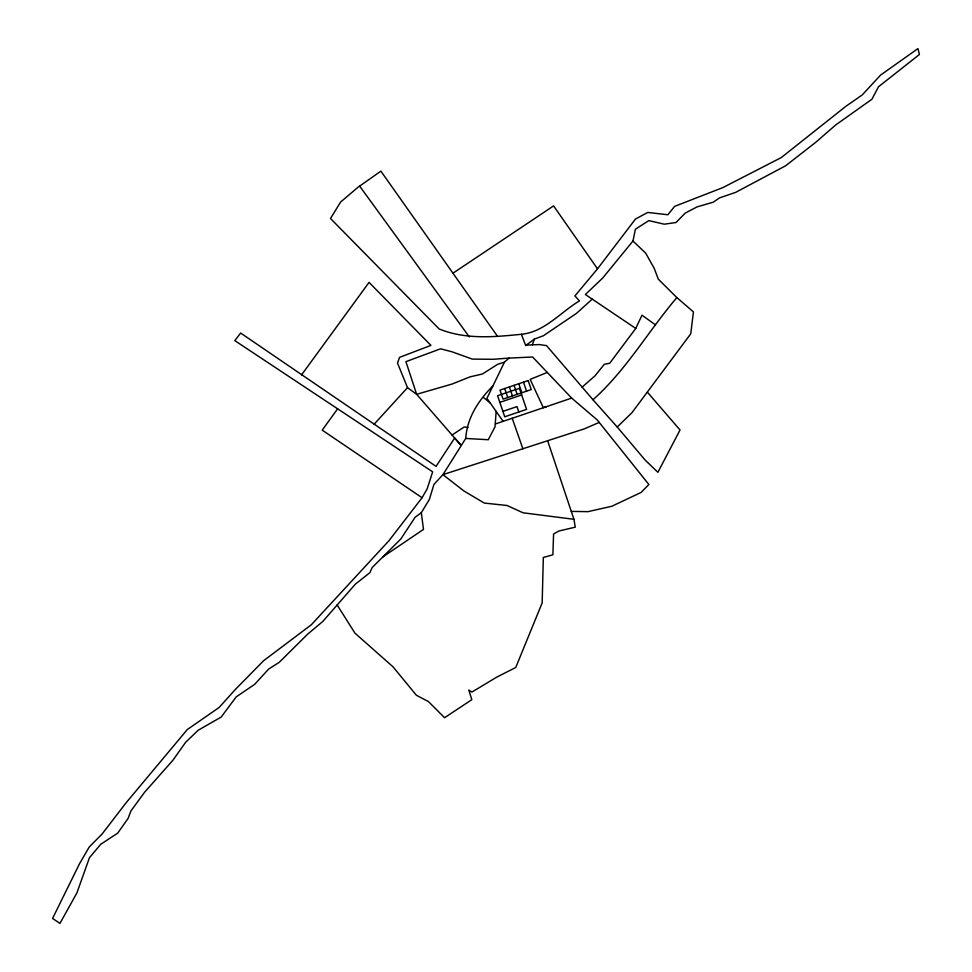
<?xml version="1.0" encoding="UTF-8"?>
<svg xmlns="http://www.w3.org/2000/svg" width="972" height="972" viewBox="0 0 972 972"><rect width="100%" height="100%" fill="white"/><g stroke="black" fill="none" stroke-linecap="round" stroke-linejoin="round"><path stroke-width="1.46" d="M301.563 374.888L369.056 282.39L430.924 345.388L399.577 357.368L397.499 363.042L407.523 387.67L416.648 394.304L460.922 445.2L454.665 438.02L436.063 466.378L240.643 333.044L234.799 340.613L432.662 471.833L427.206 488.77L422.079 497.737L388.824 540.869L311.38 624.717L263.631 660.705L235.783 689.014L219.04 707.555L187.329 729.522L126.214 802.641L102.109 834L89.303 846.904L79.546 863.671L52.573 918.431L59.96 923.4L76.885 892.952L89.46 857.693L100.784 844.243L117.721 833.126L128.073 818.436L130.941 810.915L144.707 792.107L172.882 760.298L185.579 742.365L198.179 730.239L221.179 717.081L236.184 696.912L254.713 684.3L268.649 669.052L279.171 662.382L307.577 634.218L322.801 621.46L355.339 584.16L369.907 572.666L372.142 567.563L400.829 538.998L415.117 517.238L421.313 512.718L429.32 499.511L433.937 484.421L442.928 474.64L465.734 438.445L488.284 439.733L495.027 426.817L496.157 411.435M465.734 438.445C467.107 417.51 478.601 400.33 492.998 385.787M582.143 387.135L595.131 375.69L604.341 364.269L609.687 363.273L635.761 328.427L585.375 294.516L602.64 278.089L632.966 241.032L635.409 229.198L648.81 220.62L664.289 224.192L675.99 222.515L685.26 213.075L697.203 206.829L713.266 202.188L719.584 197.863L735.695 192.347L785.704 165.738L815.873 142.204L835.689 124.963L871.92 99.253L878.506 86.775L919.427 54.468L917.957 48.6L880.559 75.111L862.31 94.879L845.774 106.385L781.281 157.573L722.791 187.632L674.665 206.343L667.886 214.763L647.717 212.443L635.469 219.052L597.513 268.843L574.938 295.901L579.446 300.919C560.504 312.219 544.502 332.072 521.429 334.283C493.788 337.041 465.527 339.738 439.125 328.949L330.504 218.506L340.577 202.079L357.854 187.377L380.878 171.133L497.482 336.263M532.364 344.841L534.345 339.119L543.36 335.765L576.59 313.288L592.264 299.084M635.761 328.427L642.006 315.195L655.541 324.915M571.281 511.394L587.89 511.661L611.777 506.278L641.034 492.476L648.871 484.506L597.27 419.977L571.645 398.095L532.607 356.991L509.049 358.097L504.432 362.167L486.936 398.313L503.132 421.35M337.624 408.823L322.23 430.146L422.079 497.737M647.376 392.153L680.036 430.001L657.886 472.307L645.116 460.048L617.232 427.012L631.934 412.711L690.752 333.809L693.449 311.939L676.852 297.578L658.336 279.207L654.192 268.321L645.687 253.145L632.966 241.032M676.852 297.578C648.263 331.209 626.114 370.259 592.981 399.759L617.232 427.012M373.831 424.545L407.523 387.67M534.345 339.119L525.67 345.522L521.429 334.283M382.834 556.92L423.488 529.4L421.313 512.718M452.952 273.205L553.59 205.894L597.513 268.843M452.065 435.031L464.215 426.975L468.067 427.425M599.226 422.407L584.391 428.834L442.928 474.64L463.79 490.884L484.323 503.071L506.995 505.489L523.058 512.791L573.93 519.303L575.266 527.164L559.022 530.967L553.578 533.968L552.886 554.805L543.336 557.466L542.169 602.883L515.755 667.485L496.741 677.132L471.894 692.064L468.808 690.011L471.833 699.67L444.569 717.725L428.494 701.602L416.356 695.235L393.077 666.877L354.95 633.149L337.175 604.985M547.26 372.422L530.177 379.396L543.348 407.73L571.645 398.095M546.616 406.612L495.404 423.962M499.839 402.359L521.672 394.96M502.913 411.375L516.995 406.6L518.841 412.007M504.432 362.167L497.786 364.233L482.404 374.013L470.047 376.857L452.029 384.062L416.648 394.304L405.919 361.645L440.595 348.802L452.089 351.828L472.295 359.105L493.193 359.288L509.049 358.097M526.265 345.096L539.229 344.562L546.519 345.607L592.981 399.759M483.388 397.39L490.204 402.955M359.652 186.114L469.306 336.907M512.208 418.276L522.912 448.845M523.483 382.154L526.545 391.169M518.781 383.746L521.843 392.761M514.079 385.337L517.153 394.353M509.389 386.929L512.451 395.944M504.687 388.521L507.761 397.536M547.661 440.79L573.93 519.303M528.173 380.562L499.997 390.112L503.059 399.128L531.247 389.578L528.173 380.562M519.413 388.314L497.579 395.713L504.747 416.781L526.581 409.382L519.413 388.314"/></g></svg>
